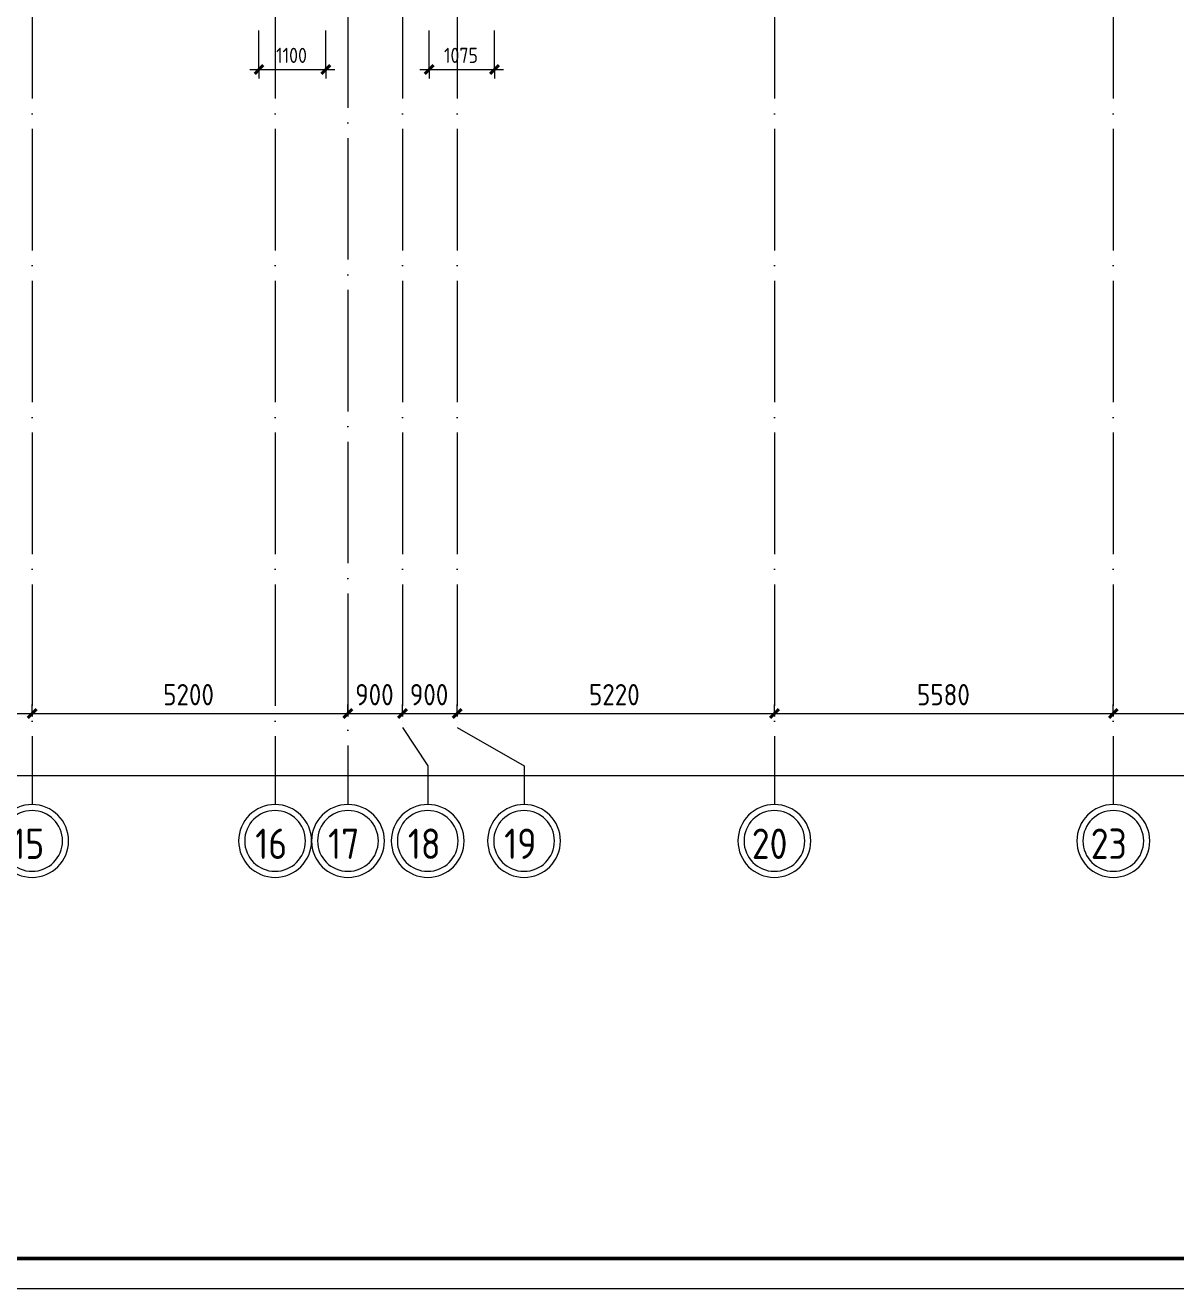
# Model space of a CAD drawing. Header units: millimetres. Extents: x -88595 to 880822, y -1054509 to -148035.
# Drawn here: x 427750 to 446690, y -304452 to -283645 of the extents above; entities that cross this region are included whole.
import ezdxf

# ---------------------------------------------------------------- set-up
doc = ezdxf.new("R2010")
doc.units = ezdxf.units.MM
doc.linetypes.add('ADSK_Линия сетки', pattern=[25, 20, -2.5, 0, -2.5])
for name, color, linetype, lineweight in [('Оборудование', 7, 'Continuous', 18), ('Оси', 7, 'Continuous', 9), ('Основные надписи', 7, 'Continuous', 30), ('Размеры', 7, 'Continuous', 9), ('Тонкие линии', 7, 'Continuous', 18)]:
    doc.layers.add(name, color=color, linetype=linetype, lineweight=lineweight)
doc.styles.add('GOST Common', font='GOST_Common.ttf', dxfattribs={"height": 250})
doc.styles.add('GOST Common_1', font='GOST_Common.ttf', dxfattribs={"width": 0.9, "height": 500})
doc.styles.add('GOST Common_2', font='GOST_Common.ttf', dxfattribs={"width": 0.9, "height": 350})

# ---------------------------------------------------------------- blocks, each defined once
blk = doc.blocks.new('ADSK_Рамка - Форма 3-3616731-План подвала_')
at = {"layer": 'Основные надписи', "lineweight": 50}
blk.add_line((-1361, -143.5), (-197, -143.5), dxfattribs=at)
at = {"layer": 'Тонкие линии', "lineweight": 20}
blk.add_line((-192, -148.5), (-1381, -148.5), dxfattribs=at)
blk = doc.blocks.new('3 этаж')
at = {"layer": 'Оси', "linetype": 'ADSK_Линия сетки', "ltscale": 100}
for p, q in [((444944, 695925), (444944, 629948)), ((439744, 661074), (439744, 629948)), ((443744, 661074), (443744, 629948)), ((445844, 661074), (445844, 631218)), ((446744, 661074), (446744, 631218)), ((451964, 661074), (451964, 629948)), ((457544, 661074), (457544, 629948))]:
    blk.add_line(p, q, dxfattribs=at)
at = {"layer": 'Оси', "ltscale": 100}
for p, q in [((445844, 631218), (446257, 630583)), ((446744, 631218), (447843, 630583)), ((446257, 630583), (446257, 629948)), ((447843, 630583), (447843, 629948))]:
    blk.add_line(p, q, dxfattribs=at)
at = {"layer": 'Оси', "lineweight": 20}
for centre, radius, start, end in [((439744, 629348), 600, 0, 180), ((439744, 629348), 500, 0, 180), ((443744, 629348), 600, 0, 180), ((443744, 629348), 500, 0, 180), ((444944, 629348), 600, 0, 180), ((444944, 629348), 500, 0, 180), ((446257, 629348), 600, 0, 180), ((446257, 629348), 500, 0, 180), ((447843, 629348), 600, 0, 180), ((447843, 629348), 500, 0, 180), ((451964, 629348), 600, 0, 180), ((451964, 629348), 500, 0, 180), ((457544, 629348), 600, 0, 180), ((457544, 629348), 500, 0, 180), ((439744, 629348), 600, 180, 0), ((439744, 629348), 500, 180, 0), ((443744, 629348), 600, 180, 0), ((443744, 629348), 500, 180, 0), ((444944, 629348), 600, 180, 0), ((444944, 629348), 500, 180, 0), ((446257, 629348), 600, 180, 0), ((446257, 629348), 500, 180, 0), ((447843, 629348), 600, 180, 0), ((447843, 629348), 500, 180, 0), ((451964, 629348), 600, 180, 0), ((451964, 629348), 500, 180, 0), ((457544, 629348), 600, 180, 0), ((457544, 629348), 500, 180, 0)]:
    blk.add_arc(centre, radius, start, end, dxfattribs=at)
at = {"layer": 'Размеры', "lineweight": 20}
for p, q in [((443479, 642053), (443479, 642694)), ((444579, 642053), (444579, 642694)), ((446279, 642053), (446279, 642694)), ((447354, 642053), (447354, 642694)), ((443329, 642053), (444729, 642053)), ((443479, 642053), (443479, 641903)), ((444579, 642053), (444579, 641903)), ((446129, 642053), (447504, 642053)), ((446279, 642053), (446279, 641903)), ((447354, 642053), (447354, 641903)), ((439744, 631445), (439744, 631595)), ((439744, 631445), (439744, 631595)), ((444944, 631445), (444944, 631595)), ((444944, 631445), (444944, 631595)), ((445844, 631445), (445844, 631595)), ((445844, 631445), (445844, 631595)), ((446744, 631445), (446744, 631595)), ((446744, 631445), (446744, 631595)), ((451964, 631445), (451964, 631595)), ((451964, 631445), (451964, 631595)), ((457544, 631445), (457544, 631595)), ((457544, 631445), (457544, 631595)), ((438944, 631445), (439744, 631445)), ((439744, 631445), (439744, 631395)), ((439744, 631445), (444944, 631445)), ((439744, 631445), (439744, 631395)), ((444944, 631445), (444944, 631395)), ((444944, 631445), (445844, 631445)), ((444944, 631445), (444944, 631395)), ((445844, 631445), (445844, 631395)), ((445844, 631445), (446744, 631445)), ((445844, 631445), (445844, 631395)), ((446744, 631445), (446744, 631395)), ((446744, 631445), (451964, 631445)), ((446744, 631445), (446744, 631395)), ((451964, 631445), (451964, 631395)), ((451964, 631445), (457544, 631445)), ((451964, 631445), (451964, 631395)), ((457544, 631445), (457544, 631395)), ((457544, 631445), (463894, 631445)), ((457544, 631445), (457544, 631395)), ((395994, 630427), (463894, 630427))]:
    blk.add_line(p, q, dxfattribs=at)
at = {"layer": 'Размеры', "lineweight": 40}
for p, q in [((443479, 642053), (443550, 642124)), ((444579, 642053), (444650, 642124)), ((446279, 642053), (446350, 642124)), ((447354, 642053), (447425, 642124)), ((443479, 642053), (443408, 641983)), ((444579, 642053), (444508, 641983)), ((446279, 642053), (446208, 641983)), ((447354, 642053), (447283, 641983)), ((439744, 631445), (439815, 631516)), ((439744, 631445), (439815, 631516)), ((444944, 631445), (445015, 631516)), ((444944, 631445), (445015, 631516)), ((445844, 631445), (445915, 631516)), ((445844, 631445), (445915, 631516)), ((446744, 631445), (446815, 631516)), ((446744, 631445), (446815, 631516)), ((451964, 631445), (452035, 631516)), ((451964, 631445), (452035, 631516)), ((457544, 631445), (457615, 631516)), ((457544, 631445), (457615, 631516)), ((439744, 631445), (439673, 631374)), ((439744, 631445), (439673, 631374)), ((444944, 631445), (444873, 631374)), ((444944, 631445), (444873, 631374)), ((445844, 631445), (445773, 631374)), ((445844, 631445), (445773, 631374)), ((446744, 631445), (446673, 631374)), ((446744, 631445), (446673, 631374)), ((451964, 631445), (451893, 631374)), ((451964, 631445), (451893, 631374)), ((457544, 631445), (457473, 631374)), ((457544, 631445), (457473, 631374))]:
    blk.add_line(p, q, dxfattribs=at)
at = {"layer": 'Оси', "style": 'GOST Common', "width": 0.9}
for s, p in [('15', (439417, 629052)), ('16', (443417, 629052)), ('17', (444617, 629052)), ('18', (445930, 629052)), ('19', (447516, 629052)), ('20', (451592, 629052)), ('23', (457172, 629052))]:
    blk.add_text(s, height=500, dxfattribs=at).set_placement(p)
at = {"layer": 'Размеры', "lineweight": 20, "attachment_point": 1, "line_spacing_factor": 1.022761}
for s, insert, char_height, width, style in [('1100', (443760, 642410), 250, 644.34, 'GOST Common_2'), ('1075', (446524, 642410), 250, 700.59, 'GOST Common_2'), ('5200', (441902, 631932), 350, 1059.58, 'GOST Common_1'), ('900', (445063, 631932), 350, 794.69, 'GOST Common_1'), ('900', (445963, 631932), 350, 794.69, 'GOST Common_1'), ('5220', (448912, 631932), 350, 1059.58, 'GOST Common_1'), ('5580', (454312, 631932), 350, 1059.58, 'GOST Common_1')]:
    blk.add_mtext(s, dxfattribs=dict(at, insert=insert, char_height=char_height, width=width, style=style))

msp = doc.modelspace()

# ---------------------------------------------------------------- block references
at = {"layer": 'Оборудование', "color": 5, "true_color": 0x0000ff}
msp.add_blockref('3 этаж', (-11881, -926426), dxfattribs=at)
at = {"layer": 'Основные надписи', "lineweight": 9, "xscale": 100, "yscale": 100, "zscale": 100}
msp.add_blockref('ADSK_Рамка - Форма 3-3616731-План подвала_', (497363, -289602), dxfattribs=at)

doc.saveas('drawing.dxf')
